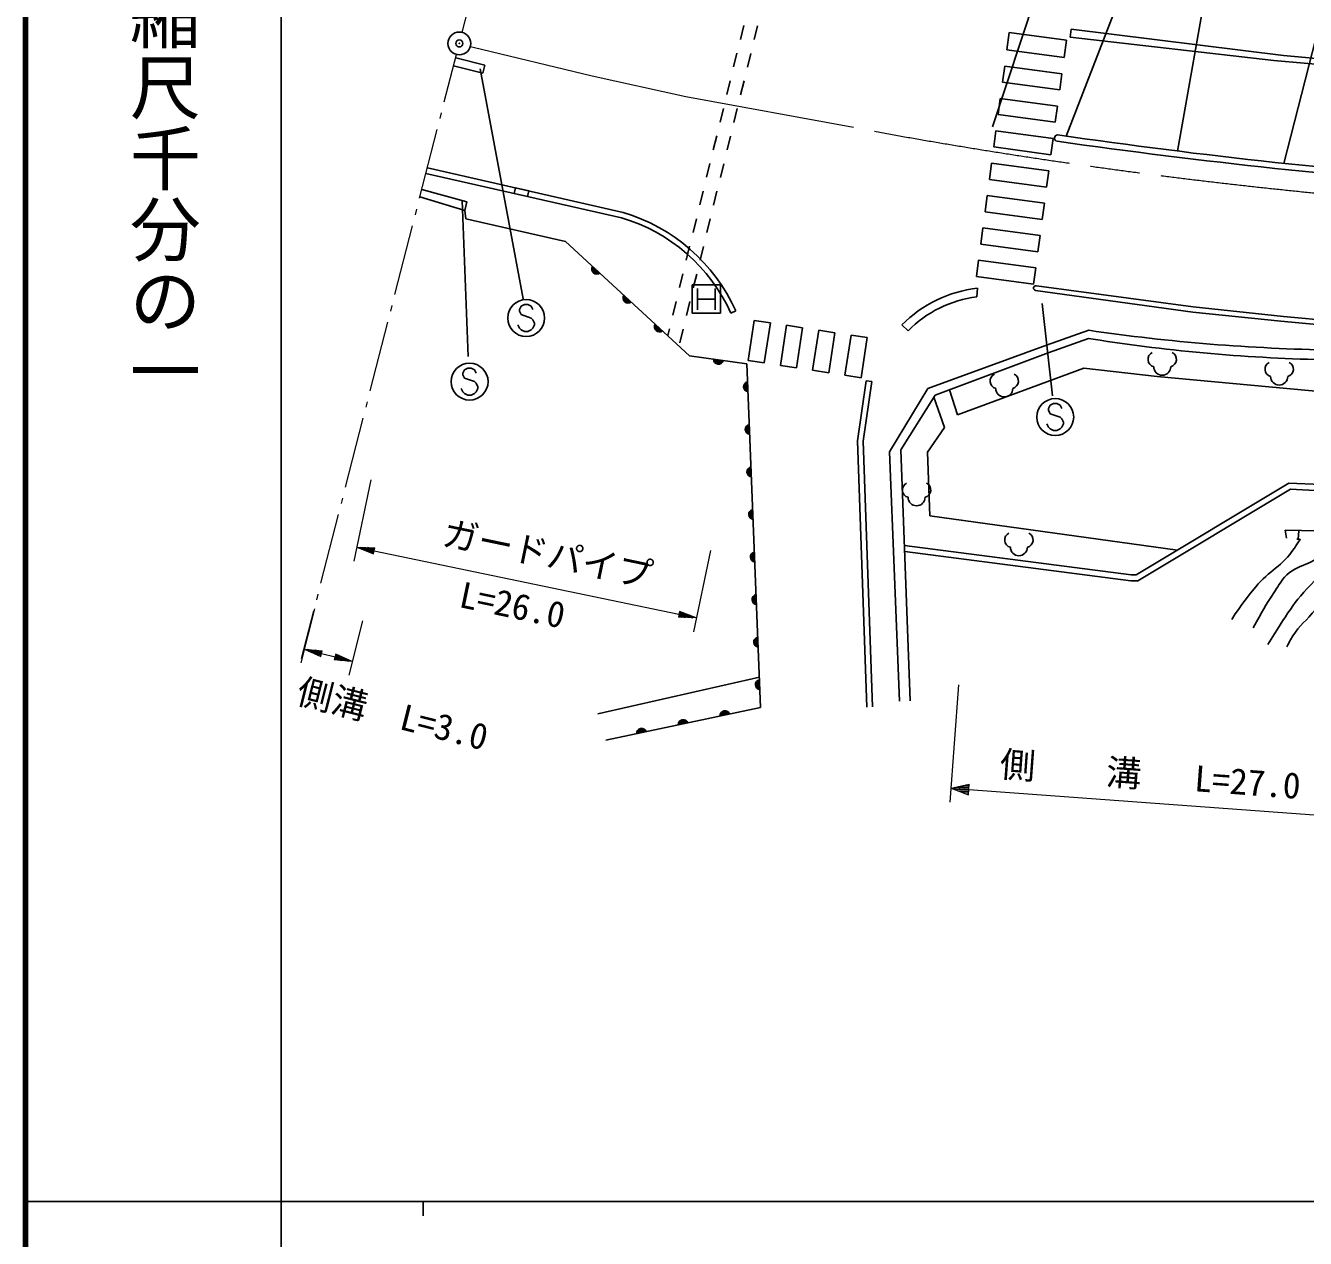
# Model space of a CAD drawing. Units: millimetres, scale not verified. Extents: x 40000 to 680000, y 20000 to 380000.
# Drawn here: x 40000 to 130144, y 202409 to 287833 of the extents above; entities that cross this region are included whole.
import ezdxf
from ezdxf.enums import TextEntityAlignment as Align

# ---------------------------------------------------------------- set-up
doc = ezdxf.new("R2010")
doc.units = ezdxf.units.MM
doc.header["$LTSCALE"] = 1000
doc.header["$PDMODE"] = 32
doc.header["$PDSIZE"] = 500
doc.linetypes.add('CHAIN', pattern=[18.5, 12, -1.5, 3.5, -1.5])
for name, color, linetype, lineweight in [('M-BGD', 7, 'Continuous', 25), ('M-BMK', 2, 'CHAIN', 13), ('M-BMK-HTXT', 7, 'Continuous', 13), ('M-BMK-SRVR', 3, 'Continuous', 25), ('M-STR-HTXT', 7, 'Continuous', 13), ('M-STR-STRC', 7, 'Continuous', 25), ('M-STR-STRD', 7, 'Continuous', 25), ('M-TTL', 2, 'Continuous', 140), ('M-TTL-BAND', 7, 'Continuous', 25)]:
    doc.layers.add(name, color=color, linetype=linetype, lineweight=lineweight)
doc.layers.add('M-OTRS', color=6, linetype='Continuous')
doc.styles.add('@ＭＳ ゴシック', font='')
doc.styles.add('ＭＳ ゴシック', font='')
doc.styles.get('@ＭＳ ゴシック').set_extended_font_data('@MS Gothic')
doc.styles.get('ＭＳ ゴシック').set_extended_font_data('MS Gothic')

msp = doc.modelspace()

# ---------------------------------------------------------------- linework, layer by layer
at = {"layer": 'M-BGD'}
for p, q in [((90584, 287831), (90346, 286859)), ((91555, 287817), (91317, 286846)), ((109115, 286121), (109279, 287341)), ((109279, 287341), (113307, 286799)), ((113307, 286799), (113143, 285580)), ((90108, 285888), (89870, 284917)), ((91079, 285875), (90841, 284904)), ((109115, 286121), (113143, 285580)), ((108808, 283842), (108962, 284981)), ((108962, 284981), (112990, 284440)), ((112990, 284440), (112837, 283300)), ((89631, 283946), (89393, 282975)), ((90603, 283932), (90365, 282961)), ((108808, 283842), (112837, 283300)), ((108502, 281562), (108655, 282702)), ((108655, 282702), (112684, 282160)), ((112684, 282160), (112530, 281021)), ((89155, 282003), (88917, 281032)), ((90126, 281990), (89888, 281019)), ((108502, 281562), (112530, 281021)), ((108196, 279283), (108349, 280422)), ((108349, 280422), (112377, 279881)), ((88679, 280061), (88441, 279090)), ((89650, 280048), (89412, 279076)), ((112377, 279881), (112224, 278741)), ((108196, 279283), (112224, 278741)), ((88202, 278118), (87964, 277147)), ((89174, 278105), (88935, 277134)), ((107889, 277003), (108043, 278143)), ((108043, 278143), (112071, 277601)), ((107889, 277003), (111918, 276462)), ((112071, 277601), (111918, 276462)), ((67915, 276296), (71078, 275420)), ((74423, 276008), (74514, 276404)), ((75356, 275795), (74423, 276008)), ((74514, 276404), (75446, 276191)), ((75446, 276191), (75356, 275795)), ((87726, 276176), (87488, 275205)), ((88697, 276163), (88459, 275191)), ((107583, 274723), (107736, 275863)), ((107736, 275863), (111765, 275322)), ((70944, 274817), (67780, 275770)), ((71078, 275420), (70944, 274817)), ((111765, 275322), (111611, 274182)), ((70944, 274817), (71017, 274215)), ((71017, 274215), (78033, 272634)), ((87250, 274234), (87011, 273262)), ((88221, 274220), (87983, 273249)), ((107583, 274723), (111611, 274182)), ((107277, 272444), (107430, 273584)), ((107430, 273584), (111458, 273042)), ((78033, 272634), (86773, 264571)), ((86773, 272291), (86535, 271320)), ((87745, 272278), (87506, 271307)), ((107277, 272444), (111305, 271903)), ((111458, 273042), (111305, 271903)), ((106970, 270164), (107124, 271304)), ((107124, 271304), (111152, 270763)), ((111152, 270763), (110999, 269623)), ((86297, 270349), (86059, 269377)), ((87268, 270335), (87030, 269364)), ((110999, 269623), (106970, 270164)), ((85821, 268406), (85582, 267435)), ((86792, 268393), (86554, 267422)), ((91323, 267072), (90891, 264247)), ((92459, 266898), (91323, 267072)), ((92027, 264073), (92459, 266898)), ((85344, 266464), (85229, 265995)), ((86315, 266450), (86077, 265479)), ((93164, 263900), (93596, 266724)), ((94733, 266550), (93596, 266724)), ((94301, 263726), (94733, 266550)), ((95438, 263552), (95870, 266376)), ((97006, 266202), (95870, 266376)), ((96574, 263378), (97006, 266202)), ((97711, 263204), (98143, 266028)), ((99280, 265855), (98143, 266028)), ((111913, 265317), (114884, 266371)), ((98848, 263030), (99280, 265855)), ((111913, 265317), (103540, 262266)), ((114873, 265784), (112019, 264793)), ((115686, 265666), (114873, 265784)), ((86773, 264571), (90810, 264001)), ((90891, 264247), (92027, 264073)), ((112019, 264793), (104057, 261803)), ((90810, 264001), (91768, 239796)), ((93164, 263900), (94301, 263726)), ((95438, 263552), (96574, 263378)), ((105648, 260407), (114538, 263709)), ((114538, 263709), (119703, 263116)), ((97711, 263204), (98848, 263030)), ((119703, 263116), (131641, 262015)), ((103540, 262266), (100861, 257815)), ((104057, 261803), (101656, 257941)), ((104714, 259519), (103964, 261654)), ((105081, 262188), (105648, 260407)), ((104714, 259519), (103531, 257782)), ((100861, 257815), (101566, 240242)), ((101656, 257941), (102309, 240272)), ((103531, 257782), (103701, 253295)), ((128989, 255603), (118230, 249149)), ((129098, 255171), (118348, 248723)), ((131257, 255500), (128989, 255603)), ((131234, 255074), (129098, 255171)), ((103701, 253295), (121132, 250890)), ((131027, 252246), (128710, 252305)), ((128710, 252305), (128813, 251729)), ((129739, 251648), (129540, 251665)), ((129640, 251656), (129692, 252254)), ((117868, 249149), (101904, 251219)), ((117840, 248723), (101920, 250786)), ((118230, 249149), (117868, 249149)), ((118348, 248723), (117840, 248723)), ((91683, 241937), (80298, 239368)), ((91768, 239796), (80859, 237493))]:
    msp.add_line(p, q, dxfattribs=at)
for centre, radius, start, end in [((80235, 270677), 354, 146.10511, 308.51028), ((80235, 270677), 283, 148.32914, 306.28625), ((80235, 270677), 212, 152.07547, 302.53992), ((80235, 270677), 142, 159.7872, 294.82819), ((80235, 270677), 100, 170.10486, 284.51053), ((80235, 270677), 100, 170.10486, 284.51053), ((82440, 268642), 354, 146.10511, 308.51028), ((82440, 268642), 283, 148.32914, 306.28625), ((82440, 268642), 212, 152.07547, 302.53992), ((82440, 268642), 142, 159.7872, 294.82819), ((82440, 268642), 100, 170.10486, 284.51053), ((82440, 268642), 100, 170.10486, 284.51053), ((111161, 269344), 169, 76.82661, 262.29844), ((84645, 266608), 354, 146.10511, 308.51028), ((84645, 266608), 283, 148.32914, 306.28625), ((84645, 266608), 212, 152.07547, 302.53992), ((84645, 266608), 142, 159.7872, 294.82819), ((84645, 266608), 100, 170.10486, 284.51053), ((84645, 266608), 100, 170.10486, 284.51053), ((134151, 397909), 132942, 261.66661, 269.09682), ((134046, 385993), 121720, 261.32462, 269.22073), ((88799, 264340), 354, 180.75898, 343.16416), ((88799, 264340), 283, 182.98302, 340.94012), ((88799, 264340), 212, 186.72935, 337.19379), ((88799, 264340), 142, 194.44108, 329.48207), ((88799, 264340), 100, 204.75874, 319.1644), ((88799, 264340), 100, 204.75874, 319.1644), ((119596, 264327), 536, 116.08703, 255.33416), ((120525, 264327), 536, 284.66584, 63.91297), ((108470, 262800), 536, 116.08703, 255.33416), ((109399, 262800), 536, 284.66584, 63.91297), ((120061, 263809), 600, 180, 0), ((127833, 263630), 536, 116.08703, 255.33416), ((128761, 263630), 536, 284.66584, 63.91297), ((90928, 262392), 354, 101.0619, 263.46708), ((90928, 262392), 283, 103.28594, 261.24304), ((90928, 262392), 212, 107.03227, 257.49671), ((90928, 262392), 142, 114.744, 249.78498), ((90928, 262392), 100, 125.06166, 239.46732), ((90928, 262392), 100, 125.06166, 239.46732), ((128297, 263111), 600, 180, 0), ((108935, 262281), 600, 180, 0), ((91047, 259395), 354, 101.0619, 263.46708), ((91047, 259395), 283, 103.28594, 261.24304), ((91047, 259395), 212, 107.03227, 257.49671), ((91047, 259395), 142, 114.744, 249.78498), ((91047, 259395), 100, 125.06166, 239.46732), ((91047, 259395), 100, 125.06166, 239.46732), ((91165, 256397), 354, 101.0619, 263.46708), ((91165, 256397), 283, 103.28594, 261.24304), ((91165, 256397), 212, 107.03227, 257.49671), ((91165, 256397), 142, 114.744, 249.78498), ((91165, 256397), 100, 125.06166, 239.46732), ((91165, 256397), 100, 125.06166, 239.46732), ((102293, 255128), 536, 116.08703, 255.33416), ((103221, 255128), 536, 284.66584, 63.91297), ((102757, 254609), 600, 180, 0), ((91284, 253399), 354, 101.0619, 263.46708), ((91284, 253399), 283, 103.28594, 261.24304), ((91284, 253399), 212, 107.03227, 257.49671), ((91284, 253399), 142, 114.744, 249.78498), ((91284, 253399), 100, 125.06166, 239.46732), ((91284, 253399), 100, 125.06166, 239.46732), ((109500, 251607), 536, 116.08703, 255.33416), ((110428, 251607), 536, 284.66584, 63.91297), ((91402, 250402), 354, 101.0619, 263.46708), ((91402, 250402), 283, 103.28594, 261.24304), ((91402, 250402), 212, 107.03227, 257.49671), ((109964, 251089), 600, 180, 0), ((91402, 250402), 142, 114.744, 249.78498), ((91402, 250402), 100, 125.06166, 239.46732), ((91402, 250402), 100, 125.06166, 239.46732), ((91521, 247404), 354, 101.0619, 263.46708), ((91521, 247404), 283, 103.28594, 261.24304), ((91521, 247404), 212, 107.03227, 257.49671), ((91521, 247404), 142, 114.744, 249.78498), ((91521, 247404), 100, 125.06166, 239.46732), ((91521, 247404), 100, 125.06166, 239.46732), ((91639, 244406), 354, 101.0619, 263.46708), ((91639, 244406), 283, 103.28594, 261.24304), ((91639, 244406), 212, 107.03227, 257.49671), ((91639, 244406), 142, 114.744, 249.78498), ((91639, 244406), 100, 125.06166, 239.46732), ((91639, 244406), 100, 125.06166, 239.46732), ((91758, 241409), 354, 101.0619, 263.46708), ((91758, 241409), 283, 103.28594, 261.24304), ((91758, 241409), 212, 107.03227, 257.49671), ((91758, 241409), 142, 114.744, 249.78498), ((91758, 241409), 100, 125.06166, 239.46732), ((91758, 241409), 100, 125.06166, 239.46732), ((86325, 238592), 354, 20.71732, 183.1225), ((89260, 239211), 354, 20.71732, 183.1225), ((89260, 239211), 283, 22.94136, 180.89846), ((89260, 239211), 212, 26.68769, 177.15214), ((89260, 239211), 142, 34.39942, 169.44041), ((89260, 239211), 100, 44.71708, 159.12275), ((89260, 239211), 100, 44.71708, 159.12275), ((83389, 237972), 354, 20.71732, 183.1225), ((83389, 237972), 283, 22.94136, 180.89846), ((83389, 237972), 212, 26.68769, 177.15214), ((83389, 237972), 142, 34.39942, 169.44041), ((83389, 237972), 100, 44.71708, 159.12275), ((83389, 237972), 100, 44.71708, 159.12275), ((86325, 238592), 283, 22.94136, 180.89846), ((86325, 238592), 212, 26.68769, 177.15214), ((86325, 238592), 142, 34.39942, 169.44041), ((86325, 238592), 100, 44.71708, 159.12275), ((86325, 238592), 100, 44.71708, 159.12275)]:
    msp.add_arc(centre, radius, start, end, dxfattribs=at)
for points, knots in [([(128847, 244066), (128946, 244305), (128995, 244379), (129101, 244574), (129550, 245400), (130002, 245732), (130625, 246437), (131058, 246927), (131330, 247177), (131810, 247622), (132257, 248037), (132511, 248267), (132995, 248638), (133752, 249218), (134254, 249434), (135027, 249993), (135639, 250434), (135987, 250677), (136551, 251178), (136971, 251551), (137199, 251771), (137567, 252194), (138115, 252824), (138261, 253123), (138753, 253972)], [0, 0, 0, 0, 1, 1, 1, 2, 2, 2, 3, 3, 3, 4, 4, 4, 5, 5, 5, 6, 6, 6, 7, 7, 7, 8, 8, 8, 8]), ([(127492, 244235), (128883, 246388), (129244, 247195), (130794, 248723), (131211, 249133), (131447, 249362), (131895, 249739), (133123, 250773), (134183, 250854), (135366, 251940), (135745, 252288), (135903, 252418), (136297, 252871)], [0, 0, 0, 0, 1, 1, 1, 2, 2, 2, 3, 3, 3, 4, 4, 4, 4]), ([(124952, 246013), (125690, 247114), (125934, 247445), (126645, 248299), (127603, 249449), (128520, 249766), (129355, 251009), (129529, 251268), (129608, 251364), (129778, 251686)], [0, 0, 0, 0, 1, 1, 1, 2, 2, 2, 3, 3, 3, 3]), ([(126476, 245421), (127133, 246606), (127301, 246950), (127915, 247876), (128204, 248312), (128340, 248577), (128677, 248977), (129535, 249994), (130857, 249744), (131471, 250924), (131588, 251147), (131663, 251255), (131725, 251517)], [0, 0, 0, 0, 1, 1, 1, 2, 2, 2, 3, 3, 3, 4, 4, 4, 4])]:
    msp.add_open_spline(points, degree=3, knots=knots, dxfattribs=at)
at = {"layer": 'M-BMK'}
for p, q in [((71324, 286369), (71527, 286315)), ((71527, 286315), (79909, 284283)), ((79909, 284283), (86513, 282843)), ((86513, 282843), (101669, 280049))]:
    msp.add_line(p, q, dxfattribs=at)
msp.add_arc((168383, 657394), 383197, 259.97374, 269.58266, dxfattribs=at)
at = {"layer": 'M-BMK-HTXT'}
for p, q in [((70750, 287351), (71654, 290876)), ((69493, 282453), (70352, 285801)), ((69195, 281290), (69295, 281678)), ((67755, 275672), (68997, 280515)), ((67457, 274510), (67556, 274897)), ((66016, 268892), (67258, 273735)), ((65718, 267729), (65817, 268117)), ((64277, 262111), (65519, 266954)), ((63979, 260949), (64079, 261336)), ((62539, 255330), (63781, 260174)), ((62240, 254168), (62340, 254555)), ((60800, 248550), (62042, 253393)), ((60502, 247387), (60601, 247775)), ((59444, 243264), (60303, 246612))]:
    msp.add_line(p, q, dxfattribs=at)
at = {"layer": 'M-BMK-SRVR'}
msp.add_circle((70551, 286576), 800, dxfattribs=at)
at = {"layer": 'M-OTRS'}
msp.add_point((70551, 286576), dxfattribs=at)
at = {"layer": 'M-STR-HTXT'}
for p, q in [((64319, 255836), (63127, 250115)), ((63331, 251094), (64512, 250635)), ((63331, 251094), (64597, 251043)), ((63331, 251094), (64555, 250839)), ((64546, 250798), (63567, 251002)), ((64563, 250880), (63584, 251084)), ((63804, 250910), (64538, 250757)), ((63838, 251074), (64572, 250921)), ((64529, 250717), (64040, 250819)), ((64580, 250961), (64091, 251063)), ((64276, 250727), (64521, 250676)), ((64344, 251053), (64589, 251002)), ((64512, 250635), (64597, 251043)), ((64555, 250839), (86020, 246367)), ((88231, 250854), (87040, 245133)), ((60357, 246762), (59389, 242939)), ((86062, 246571), (85977, 246163)), ((87244, 246112), (85977, 246163)), ((86231, 246153), (85986, 246204)), ((85994, 246245), (86484, 246143)), ((86737, 246133), (86003, 246286)), ((86011, 246326), (86990, 246122)), ((87244, 246112), (86020, 246367)), ((86028, 246408), (87007, 246204)), ((86771, 246296), (86037, 246449)), ((86045, 246489), (86535, 246387)), ((86299, 246479), (86054, 246530)), ((87244, 246112), (86062, 246571)), ((63730, 245908), (62762, 242085)), ((59634, 243908), (60795, 243399)), ((59634, 243908), (60897, 243803)), ((59634, 243908), (60846, 243601)), ((60836, 243561), (59867, 243806)), ((60856, 243642), (59887, 243887)), ((60099, 243704), (60826, 243520)), ((60140, 243866), (60867, 243682)), ((60816, 243480), (60331, 243603)), ((60877, 243722), (60392, 243845)), ((60563, 243501), (60805, 243440)), ((60645, 243824), (60887, 243763)), ((60795, 243399), (60897, 243803)), ((60846, 243601), (61796, 243361)), ((61847, 243563), (61744, 243159)), ((61806, 243401), (62775, 243156)), ((62543, 243258), (61816, 243442)), ((61826, 243482), (62311, 243359)), ((62079, 243461), (61836, 243522)), ((63007, 243054), (61847, 243563)), ((63007, 243054), (61744, 243159)), ((61997, 243138), (61755, 243199)), ((61765, 243240), (62250, 243117)), ((62502, 243096), (61775, 243280)), ((61785, 243320), (62755, 243075)), ((63007, 243054), (61796, 243361)), ((105721, 241395), (105110, 233127)), ((105184, 234124), (106458, 234406)), ((106403, 233658), (106458, 234406)), ((105184, 234124), (106403, 233658)), ((105184, 234124), (106430, 234032)), ((106425, 233957), (105427, 234031)), ((106436, 234107), (105438, 234180)), ((105671, 233938), (106419, 233882)), ((105693, 234237), (106441, 234181)), ((106414, 233807), (105915, 233844)), ((106447, 234256), (105948, 234293)), ((106159, 233751), (106408, 233733)), ((106203, 234349), (106452, 234331)), ((106430, 234032), (131723, 232161))]:
    msp.add_line(p, q, dxfattribs=at)
at = {"layer": 'M-STR-STRC'}
for p, q in [((126248, 308040), (121137, 278996)), ((128634, 278129), (136095, 307289)), ((113302, 280051), (119672, 296549)), ((112870, 295128), (108114, 280693)), ((72016, 284789), (75038, 268582)), ((70757, 275509), (71162, 264519)), ((86946, 267574), (86946, 269574)), ((86946, 269574), (88946, 269574)), ((88946, 269574), (88946, 267574)), ((87321, 269324), (87321, 267824)), ((88571, 269324), (88571, 267824)), ((74905, 268065), (74786, 267828)), ((74786, 267828), (74786, 267710)), ((75141, 268183), (74905, 268065)), ((75377, 268183), (75141, 268183)), ((75614, 268065), (75377, 268183)), ((75732, 267828), (75614, 268065)), ((87321, 268574), (88571, 268574)), ((111608, 268254), (112339, 261744)), ((74786, 267710), (74905, 267474)), ((74905, 267474), (75614, 267237)), ((75614, 267237), (75732, 267119)), ((75732, 267119), (75850, 266883)), ((75850, 266883), (75850, 266765)), ((88946, 267574), (86946, 267574)), ((74786, 266528), (74668, 266765)), ((74905, 266410), (74786, 266528)), ((75141, 266292), (74905, 266410)), ((75377, 266292), (75141, 266292)), ((75614, 266410), (75377, 266292)), ((75732, 266528), (75614, 266410)), ((75850, 266765), (75732, 266528)), ((70919, 263581), (70801, 263345)), ((70801, 263345), (70801, 263226)), ((70801, 263226), (70919, 262990)), ((71155, 263699), (70919, 263581)), ((71392, 263699), (71155, 263699)), ((71628, 263581), (71392, 263699)), ((71746, 263345), (71628, 263581)), ((70919, 262990), (71628, 262754)), ((71628, 262754), (71746, 262636)), ((71746, 262636), (71865, 262399)), ((71865, 262399), (71865, 262281)), ((70801, 262045), (70683, 262281)), ((70919, 261926), (70801, 262045)), ((71155, 261808), (70919, 261926)), ((71392, 261808), (71155, 261808)), ((71628, 261926), (71392, 261808)), ((71746, 262045), (71628, 261926)), ((71865, 262281), (71746, 262045)), ((112168, 261090), (112050, 260854)), ((112050, 260854), (112050, 260736)), ((112050, 260736), (112168, 260499)), ((112405, 261208), (112168, 261090)), ((112641, 261208), (112405, 261208)), ((112877, 261090), (112641, 261208)), ((112995, 260854), (112877, 261090)), ((112050, 259554), (111932, 259790)), ((112168, 260499), (112877, 260263)), ((112877, 260263), (112995, 260145)), ((112995, 260145), (113114, 259908)), ((113114, 259790), (112995, 259554)), ((113114, 259908), (113114, 259790)), ((112168, 259436), (112050, 259554)), ((112405, 259317), (112168, 259436)), ((112641, 259317), (112405, 259317)), ((112877, 259436), (112641, 259317)), ((112995, 259554), (112877, 259436))]:
    msp.add_line(p, q, dxfattribs=at)
for centre in [(75259, 267237), (71274, 262754), (112523, 260263)]:
    msp.add_circle(centre, 1300, dxfattribs=at)
at = {"layer": 'M-STR-STRD'}
for p, q in [((113637, 287571), (113585, 287007)), ((128593, 285722), (113637, 287571)), ((113585, 287007), (127915, 285383)), ((70147, 285000), (72210, 284471)), ((72356, 285042), (70293, 285571)), ((72210, 284471), (72356, 285042)), ((127915, 285383), (137599, 284496)), ((128593, 285722), (137659, 284921)), ((68306, 277822), (82093, 274673)), ((81982, 274301), (68200, 277410)), ((107043, 269339), (107003, 268732)), ((111139, 269177), (122206, 267649)), ((122243, 268027), (111200, 269509)), ((89675, 267584), (90029, 267745)), ((128593, 267349), (122243, 268027)), ((122206, 267649), (128423, 267011)), ((128423, 267011), (139875, 265936)), ((139927, 266325), (128593, 267349)), ((101729, 266756), (102155, 266336)), ((98603, 258595), (99208, 262816)), ((98998, 258574), (99598, 262760)), ((99208, 262816), (99598, 262760)), ((99264, 239834), (98603, 258595)), ((99657, 239848), (98998, 258574))]:
    msp.add_line(p, q, dxfattribs=at)
for centre, radius, start, end in [((112699, 279910), 231, 93.13347, 257.83855), ((177374, 738237), 463098, 261.96586, 265.7927), ((172004, 686048), 410218, 261.68583, 265.99693), ((78454, 262495), 12321, 24.39356, 73.36381), ((78454, 262495), 12710, 24.39356, 73.36381), ((108053, 260506), 8891, 96.51828, 135.33152), ((108053, 260506), 8293, 97.26825, 135.33152)]:
    msp.add_arc(centre, radius, start, end, dxfattribs=at)
at = {"layer": 'M-TTL'}
msp.add_line((40000, 380000), (40000, 20000), dxfattribs=at)
at = {"layer": 'M-TTL-BAND'}
for p, q in [((58000, 370000), (58000, 20000)), ((40000, 205000), (579000, 205000)), ((68000, 205000), (68000, 204000))]:
    msp.add_line(p, q, dxfattribs=at)

# ---------------------------------------------------------------- texts
at = {"layer": 'M-STR-HTXT', "style": 'ＭＳ ゴシック'}
for s, rotation, p in [('ガードパイプ', 348.232, (76485, 249192)), ('L=26.0', 348.232, (73997, 245591)), ('側溝  L=3.0', 345.791, (65495, 237921)), ('側\u3000\u3000溝   L=27.0', 355.77, (119113, 233595))]:
    msp.add_text(s, height=1833, rotation=rotation, dxfattribs=at).set_placement(p, align=Align.BOTTOM_CENTER)
at = {"layer": 'M-TTL-BAND', "style": '@ＭＳ ゴシック'}
msp.add_text('縮尺千分の一', height=3666, rotation=270, dxfattribs=at).set_placement((49777, 261030), align=Align.MIDDLE_RIGHT)

doc.saveas('drawing.dxf')
